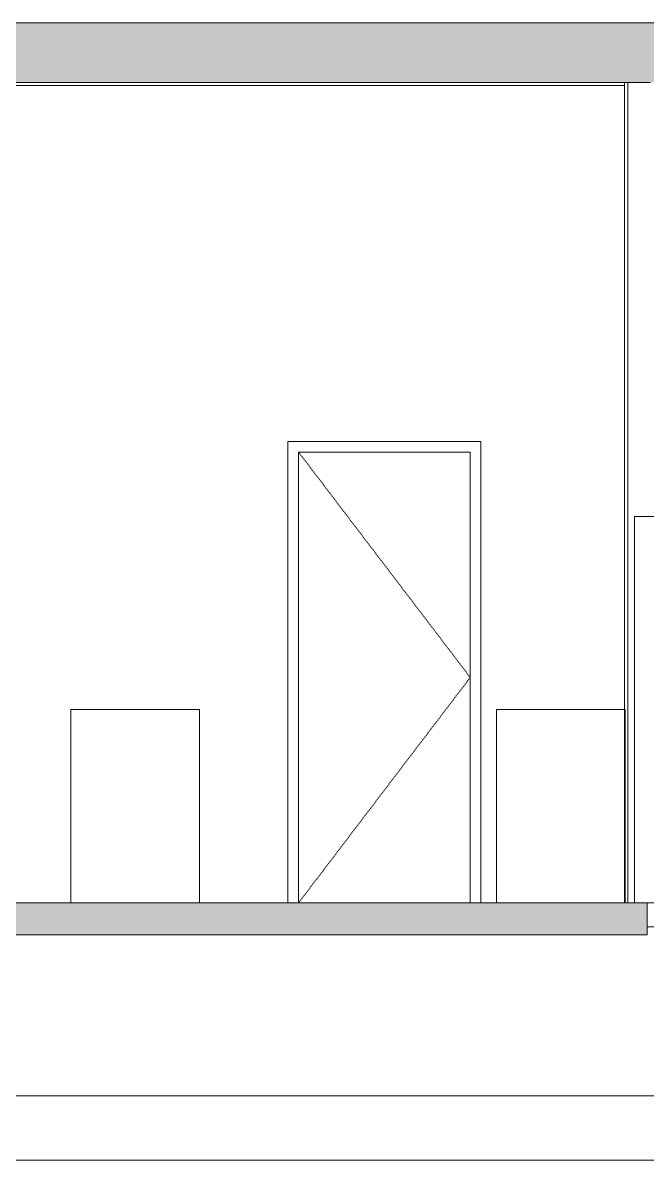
# Model space of a CAD drawing. Header units: inches. Extents: x -23565 to -43, y -324 to 853.
# Drawn here: x -18404.9 to -18288.4, y -48 to 164.1 of the extents above; entities that cross this region are included whole.
import ezdxf

# ---------------------------------------------------------------- set-up
doc = ezdxf.new("R2010")
doc.units = ezdxf.units.IN
doc.header["$MEASUREMENT"] = 0
doc.linetypes.add('Dash 1_16_', pattern=[0.125, 0.0625, -0.0625])
doc.linetypes.add('Grid Line 1_2_', pattern=[0.875, 0.5, -0.125, 0.125, -0.125])
for name, color, linetype, lineweight in [('A-CLNG', 13, 'Continuous', 13), ('A-CLNG-PATT', 13, 'Continuous', 25), ('A-DOOR', 31, 'Continuous', 13), ('A-DOOR-FRAM', 31, 'Continuous', 9), ('A-FLOR', 192, 'Continuous', 13), ('A-FLOR-LEVL', 51, 'Continuous', 9), ('A-FLOR-PATT', 8, 'Continuous', 25), ('A-WALL', 113, 'Continuous', 13), ('I-FURN', 30, 'Continuous', 13), ('I-WALL', 2, 'Continuous', 13), ('Q-CASE', 31, 'Continuous', 13), ('S-FNDN', 32, 'Continuous', 13)]:
    doc.layers.add(name, color=color, linetype=linetype, lineweight=lineweight)

# ---------------------------------------------------------------- blocks, each defined once
blk = doc.blocks.new('Locker-Double Stacked - one-3246-Building Section - East_West looking South _ Fitness Center')
at = {"layer": 'I-FURN', "color": 8, "lineweight": 9}
for p, q in [((-25740.27, 72), (-25722.27, 72)), ((-25740.27, 0), (-25740.27, 72)), ((-25722.27, 0), (-25722.27, 72)), ((-25722.27, 0), (-25740.27, 0))]:
    blk.add_line(p, q, dxfattribs=at)
blk = doc.blocks.new('Locker Rooms and Restrooms_rvt-2-Building Section - East_West looking South _ Fitness Center')
at = {"color": 8, "lineweight": 9}
blk.add_blockref('Locker-Double Stacked - one-3246-Building Section - East_West looking South _ Fitness Center', (0, 0), dxfattribs=at)
blk = doc.blocks.new('Struct_Xcel_Sports Complex_rvt-2-Building Section - East_West looking South _ Fitness Center')
at = {"layer": 'A-FLOR-PATT', "lineweight": 9}
h = blk.add_hatch(dxfattribs=at)
h.set_pattern_fill('FP_35', color=256, style=0, pattern_type=2)
h.set_pattern_definition([(50, (-33539.073, 67.247), (55.0854, -4.81984), [5.76, -63.36]), (355, (-33539.073, 67.247), (-10.6557, 57.76853), [4.608, -50.688]), (100.451, (-33534.483, 66.846), (44.42947, 52.94866), [4.895, -53.848]), (46.184, (-33539.07, 82.61), (81.96444, -12.71212), [8.64, -95.04]), (96.636, (-33532.24, 81.55), (71.7815, 74.8124), [7.343, -80.772]), (351.184, (-33539.07, 82.61), (71.78195, 74.81243), [6.912, -76.032]), (21, (-33531.393, 78.767), (45.84207, -30.92146), [5.76, -63.36]), (326, (-33531.393, 78.767), (18.68706, 55.69148), [4.608, -50.688]), (71.451, (-33527.573, 76.19), (64.5289, 24.7701), [4.895, -53.848]), (37.5, (-33539.073, 67.247), (0.933895, 25.566816), [2.534, -47.539, 2.534, -48.922, -50.88]), (37.5, (-33539.073, 67.247), (0.933895, 25.566816), [-101.53, 2.534, -48.346]), (7.5, (-33539.073, 67.247), (20.20404, 30.2913), [2.534, -26.803, 2.534, -46.387, -19.392]), (7.5, (-33539.073, 67.247), (20.20404, 30.2913), [-78.259, 2.534, -16.858]), (327.5, (-33556.2, 67.247), (40.997785, -1.732403), [2.534, -16.666, 2.534, -57.37, -79.488]), (327.5, (-33556.2, 67.247), (40.997785, -1.732403), [-79.104, 2.534, -76.954]), (317.5, (-33563.88, 67.247), (44.78888, 7.68784), [2.534, -22.426, 2.534, -37.248, -56.448]), (317.5, (-33563.88, 67.247), (44.78888, 7.68784), [-64.742, 2.534, -53.914])])
h.paths.add_polyline_path([(-25189.87, -6.32), (-25174.52, -6), (-22066.14, -6), (-22066.14, 0), (-25174.52, 0), (-25189.87, -0.32), (-25287.67, -0.32), (-25307.2, 0), (-25307.2, -6), (-25303.02, -6), (-25287.67, -6.32), (-25241, -6.32)], flags=0)
h.paths.add_polyline_path([(-25942.86, -6), (-25737.89, -6), (-25737.89, 0), (-26272.89, 0), (-26272.89, -6), (-26083.23, -6)], flags=0)
at = {"layer": 'A-FLOR', "color": 7}
for p, q in [((-25740.27, 0), (-26272.89, 0)), ((-25737.89, -6), (-25737.89, 0)), ((-26272.89, -6), (-25737.89, -6))]:
    blk.add_line(p, q, dxfattribs=at)
at = {"layer": 'A-FLOR', "color": 8, "lineweight": 9}
blk.add_line((-25307.2, -4.5), (-25737.89, -4.5), dxfattribs=at)
at = {"layer": 'S-FNDN', "color": 8, "lineweight": 9}
for p, q in [((-25950.89, -36), (-25721.39, -36)), ((-25721.39, -48), (-25950.89, -48))]:
    blk.add_line(p, q, dxfattribs=at)
blk = doc.blocks.new('Casework 1 - Casework 1-456223-Building Section - East_West looking South _ Fitness Center')
at = {"layer": 'Q-CASE', "color": 7}
for p, q in [((-25821.39, 36), (-25845.39, 36)), ((-25845.39, 36), (-25845.39, 0)), ((-25821.39, 0), (-25821.39, 36)), ((-25742.02, 36), (-25766.02, 36)), ((-25766.02, 36), (-25766.02, 0)), ((-25742.02, 0), (-25742.02, 36)), ((-25845.39, 0), (-25821.39, 0)), ((-25766.02, 0), (-25742.02, 0))]:
    blk.add_line(p, q, dxfattribs=at)
blk = doc.blocks.new('Single-Flush - 32_ x 84_-489871-Building Section - East_West looking South _ Fitness Center')
at = {"layer": 'A-DOOR', "color": 8, "linetype": 'Dash 1_16_', "lineweight": 9}
for p in [(-25802.89, 84), (-25802.89, 0)]:
    blk.add_line(p, (-25770.89, 42), dxfattribs=at)
at = {"layer": 'A-DOOR-FRAM', "color": 8}
for p, q in [((-25768.89, 86), (-25804.89, 86)), ((-25804.89, 86), (-25804.89, 0)), ((-25768.89, 0), (-25768.89, 86)), ((-25802.89, 0), (-25802.89, 84)), ((-25802.89, 84), (-25770.89, 84)), ((-25770.89, 84), (-25770.89, 0))]:
    blk.add_line(p, q, dxfattribs=at)

msp = doc.modelspace()

# ---------------------------------------------------------------- hatches: boundary and pattern name
at = {"layer": 'A-CLNG-PATT', "lineweight": 9}
h = msp.add_hatch(dxfattribs=at)
h.set_pattern_fill('FP_20', color=8, style=0, pattern_type=2)
h.set_pattern_definition([(161.57, (-33538.113, 68.207), (-7.6802237, -0.0009796), [0, -54.643, 6.067, 0]), (18.43, (-33540.033, 68.207), (-7.6802237, 0.0009796), [0, -54.643, 6.067, 0]), (108.43, (-33538.113, 68.207), (3.8382953, -19.20136532), [18.211, -42.499]), (71.57, (-33540.033, 68.207), (3.8382953, 19.20136532), [18.211, -42.499])])
h.paths.add_polyline_path([(-18822.42795, 152.92201), (-15349.42795, 152.92201), (-15349.42795, 164.05666), (-18822.42795, 164.05666), (-18822.42795, 154.604)], flags=0)

# ---------------------------------------------------------------- linework, layer by layer
at = {"layer": 'A-CLNG', "color": 7}
for p, q in [((-15361.24045, 164.05666), (-18822.42795, 164.05666)), ((-18822.42795, 152.92201), (-18292.67795, 152.92201))]:
    msp.add_line(p, q, dxfattribs=at)
at = {"layer": 'A-FLOR-LEVL', "linetype": 'Grid Line 1_2_'}
msp.add_line((-19107.86138, 0), (-13619.10115, 0), dxfattribs=at)
at = {"layer": 'A-WALL', "color": 7}
for p, q in [((-18287.80295, 152.92201), (-18292.67795, 152.92201)), ((-18292.05295, 152.92201), (-18292.05295, 0))]:
    msp.add_line(p, q, dxfattribs=at)
at = {"layer": 'I-WALL', "color": 7}
for p, q in [((-18292.67795, 152.92201), (-18292.67795, 0)), ((-18292.67795, 0), (-18290.80295, 0))]:
    msp.add_line(p, q, dxfattribs=at)
at = {"layer": 'I-WALL', "color": 8, "lineweight": 9}
msp.add_line((-18292.67795, 152.36795), (-18413.80295, 152.36795), dxfattribs=at)

# ---------------------------------------------------------------- block references
at = {"color": 250, "lineweight": 5}
for name in ['Locker Rooms and Restrooms_rvt-2-Building Section - East_West looking South _ Fitness Center', 'Struct_Xcel_Sports Complex_rvt-2-Building Section - East_West looking South _ Fitness Center']:
    msp.add_blockref(name, (7449.46227, 0), dxfattribs=at)
at = {"layer": 'A-DOOR', "color": 8, "lineweight": 9}
msp.add_blockref('Single-Flush - 32_ x 84_-489871-Building Section - East_West looking South _ Fitness Center', (7449.46227, 0), dxfattribs=at)
at = {"layer": 'Q-CASE', "color": 8, "lineweight": 9}
msp.add_blockref('Casework 1 - Casework 1-456223-Building Section - East_West looking South _ Fitness Center', (7449.46227, 0), dxfattribs=at)

doc.saveas('drawing.dxf')
